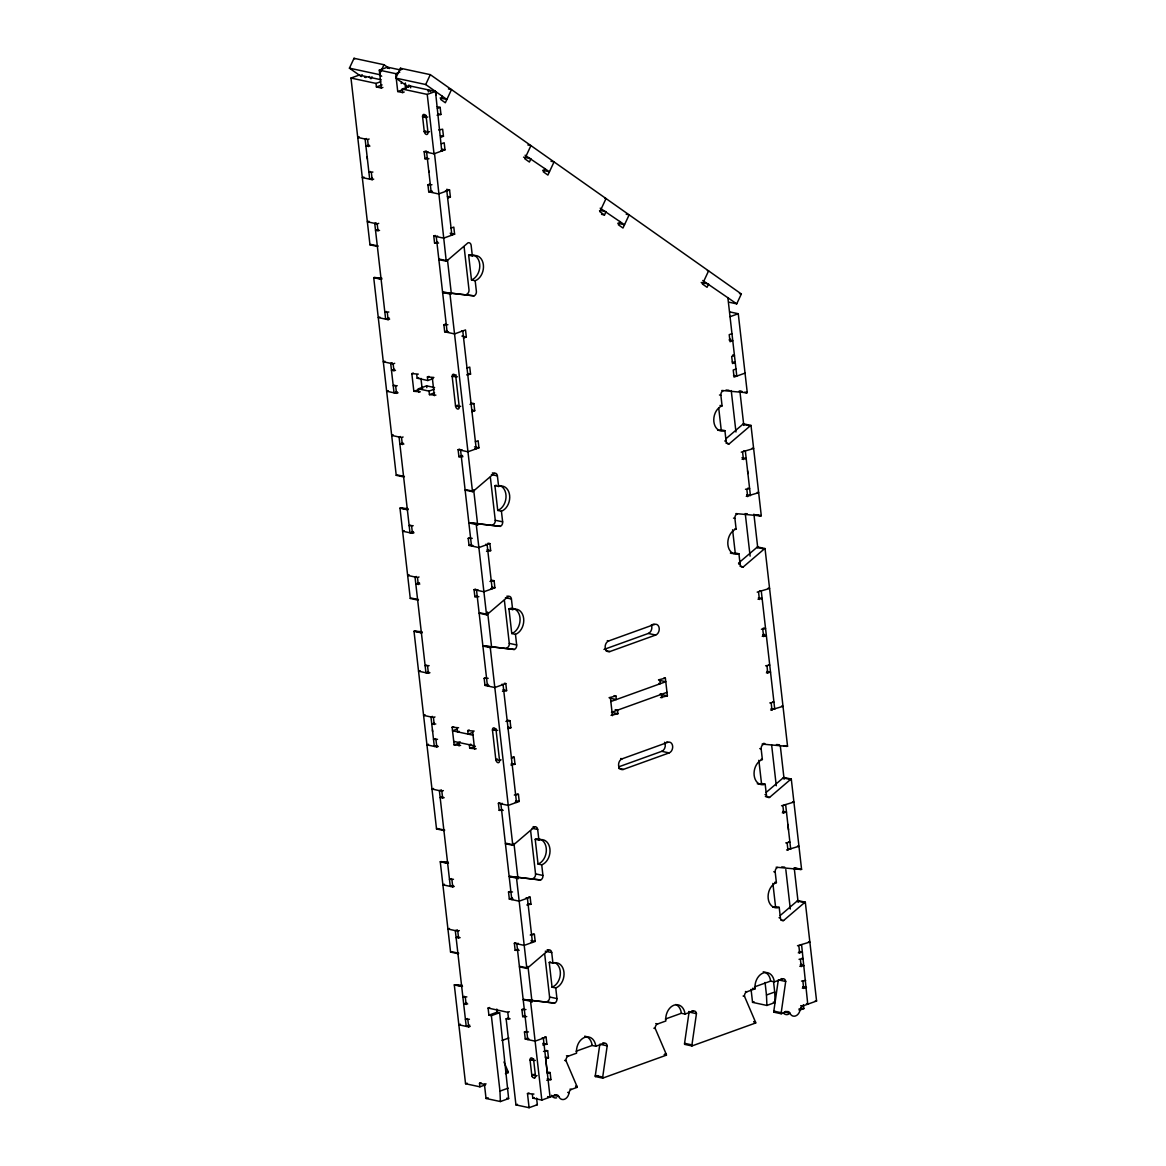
<?xml version="1.0" encoding="UTF-8"?>
<svg xmlns="http://www.w3.org/2000/svg" width="1166" height="1166" viewBox="0 0 1166 1166"><rect width="100%" height="100%" fill="white"/><g stroke="black" fill="none" stroke-linecap="round" stroke-linejoin="round"><path stroke-width="1.5" d="M595.33 1075.489L599.82 1044.24L607.195 1045.829L602.705 1077.078A3.717 2.726 -77.9 0 0 602.705 1078.127L595.33 1076.539A3.717 2.726 -77.9 0 1 595.33 1075.489L602.705 1077.078M778.32 979.877L773.816 1011.126A3.702 2.726 -77.9 0 0 773.83 1012.175L781.205 1013.764A3.702 2.726 -77.9 0 1 781.205 1012.715L785.695 981.466A3.717 2.726 -77.9 0 0 782.546 978.915L774.311 981.889A12.986 9.547 -77.9 0 0 763.278 972.983A12.986 9.547 -77.9 0 0 755.072 988.826L746.838 991.8A3.717 2.726 -77.9 0 0 744.491 996.318L755.466 1021.984A3.717 2.726 -77.9 0 1 755.699 1022.961L691.948 1045.946L684.573 1044.357A3.717 2.726 -77.9 0 1 684.573 1043.308L689.077 1012.059A3.717 2.726 -77.9 0 0 688.946 1011.432M691.948 1045.946A3.717 2.726 -77.9 0 1 691.948 1044.896L696.452 1013.648A3.717 2.726 -77.9 0 0 693.304 1011.097L691.919 1010.805M362.16 74.697L361.3 76.548L349.421 68.167L354.041 58.3L383.993 64.728L389.386 68.532M369.068 77.306L369.447 76.49M372.012 76.81L371.138 78.661L370.22 78.457M349.421 68.167L379.373 74.595L383.993 64.728M408.975 84.958L408.115 86.809L395.784 78.107L400.404 68.24L430.312 74.653L741.343 293.978L736.723 303.845L729.246 302.242M401.162 83.5L401.745 82.261M395.784 78.107L425.692 84.52L430.312 74.653M442.249 96.195L440.719 99.489L445.339 102.754L451.49 89.593L448.414 88.922M544.813 168.531L543.283 171.81L547.903 175.075L554.054 161.914L550.979 161.258M601.539 214.355L604.498 214.981L606.029 211.687L600.126 210.419M619.904 221.467L618.359 224.761L622.979 228.026L629.144 214.865L626.186 214.223M447.015 260.747L439.64 259.173A3.717 2.726 -77.9 0 1 438.868 259.595L446.243 261.184A3.717 2.726 -77.9 0 0 447.015 260.747L467.989 242.82A3.717 2.726 -77.9 0 1 471.137 245.37L472.347 255.966A12.986 9.547 -77.9 0 1 483.38 264.886A12.986 9.547 -77.9 0 1 475.174 280.729L476.384 291.34A3.717 2.726 -77.9 0 1 474.037 295.858L443.401 292.287A3.717 2.726 -77.9 0 0 442.599 292.433L449.989 294.007A3.717 2.726 -77.9 0 1 450.79 293.876M473.279 491.25L465.89 489.662A3.717 2.726 -77.9 0 1 465.132 490.099L472.507 491.673A3.717 2.726 -77.9 0 0 473.279 491.25L494.253 473.309A3.717 2.726 -77.9 0 1 497.401 475.859L498.611 486.47A12.986 9.547 -77.9 0 1 509.629 495.375A12.986 9.547 -77.9 0 1 501.424 511.218L502.633 521.829A3.717 2.726 -77.9 0 1 500.301 526.362L469.665 522.791A3.717 2.726 -77.9 0 0 468.863 522.922L476.253 524.511A3.717 2.726 -77.9 0 1 477.054 524.365M487.301 614.365L479.926 612.791A3.717 2.726 -77.9 0 1 479.153 613.214L486.528 614.803A3.717 2.726 -77.9 0 0 487.301 614.365L508.274 596.438A3.717 2.726 -77.9 0 1 511.422 598.974L512.632 609.585A12.986 9.547 -77.9 0 1 523.665 618.505A12.986 9.547 -77.9 0 1 515.459 634.348L516.669 644.958A3.717 2.726 -77.9 0 1 514.323 649.477L483.701 645.906A3.717 2.726 -77.9 0 0 482.899 646.051L490.274 647.626A3.717 2.726 -77.9 0 1 491.075 647.494M725.806 438.853L742.844 424.278A3.717 2.726 -77.9 0 1 743.616 423.856L751.006 425.43L761.281 515.722A3.717 2.726 -77.9 0 1 760.48 515.868L735.863 513.579M726.024 443.109L729.26 443.794L750.234 425.867A3.717 2.726 -77.9 0 1 751.006 425.43M738.53 563.091L756.88 547.408A3.717 2.726 -77.9 0 1 757.652 546.971L765.027 548.559L787.546 746.225A3.717 2.726 -77.9 0 1 786.744 746.357L762.112 744.083M740.06 566.224L743.281 566.924L764.255 548.982A3.717 2.726 -77.9 0 1 765.027 548.559M513.565 844.869L506.19 843.28A3.717 2.726 -77.9 0 1 505.417 843.718L512.792 845.292A3.717 2.726 -77.9 0 0 513.565 844.869L534.538 826.927A3.717 2.726 -77.9 0 1 537.686 829.478L538.896 840.088A12.986 9.547 -77.9 0 1 549.929 848.994A12.986 9.547 -77.9 0 1 541.724 864.837L542.933 875.447A3.717 2.726 -77.9 0 1 540.587 879.98L509.965 876.409A3.717 2.726 -77.9 0 0 509.148 876.54L516.538 878.129A3.717 2.726 -77.9 0 1 517.34 877.983M527.6 967.984L520.211 966.41A3.717 2.726 -77.9 0 1 519.438 966.833L526.828 968.421A3.717 2.726 -77.9 0 0 527.6 967.984L548.574 950.057A3.717 2.726 -77.9 0 1 551.722 952.593L552.932 963.203A12.986 9.547 -77.9 0 1 563.95 972.123A12.986 9.547 -77.9 0 1 555.745 987.966L556.954 998.577A3.717 2.726 -77.9 0 1 554.608 1003.095L523.986 999.524A3.717 2.726 -77.9 0 0 523.184 999.67L530.559 1001.244A3.717 2.726 -77.9 0 1 531.361 1001.113M766.091 792.472L783.144 777.897A3.717 2.726 -77.9 0 1 783.916 777.474L791.291 779.048L801.581 869.34A3.717 2.726 -77.9 0 1 800.78 869.486L776.148 867.198M765.392 796.524L769.545 797.413L790.519 779.486A3.717 2.726 -77.9 0 1 791.291 779.048M780.127 915.587L797.165 901.027A3.717 2.726 -77.9 0 1 797.938 900.589L805.312 902.178L816.579 1001.011L802.543 1006.069L800.692 1005.675M780.812 919.945L783.567 920.542L804.555 902.601A3.717 2.726 -77.9 0 1 805.312 902.178M534.713 1077.923L535.325 1077.326A2.099 1.297 70.2 0 0 535.5 1076.145L533.766 1060.987A2.784 1.72 70.1 0 0 531.623 1057.926A2.784 1.72 70.1 0 0 530.078 1060.186L531.813 1075.358A2.099 1.297 70.2 0 0 532.264 1076.67M369.972 244.831A3.717 2.726 -77.9 0 0 370.744 244.408L378.134 245.982A3.717 2.726 -77.9 0 1 377.361 246.42L369.972 244.831L350.981 78.049L359.215 75.076L381.122 79.769M382.885 87.45L381.34 88.004L379.3 70.149L387.549 67.176L400.871 70.033M379.3 70.149L395.697 73.662L399.821 72.175M350.981 78.049L376.006 83.413L380.641 81.751M376.006 83.413L376.414 86.954L382.084 84.914M404.208 92.027L402.664 92.58L402.255 89.039L410.49 86.065L435.486 91.429L441.739 151.012M395.697 73.662L397.737 91.531L402.882 89.665M402.255 89.039L427.237 94.402L435.486 91.429L435.909 95.146M437.41 108.394L440.165 107.403L440.967 114.472L437.075 115.215M359.288 136.888L357.743 137.442L367.582 139.556L369.126 139.002M422.588 116.687A2.784 1.72 70.2 0 1 424.118 114.428A2.784 1.72 70.2 0 1 426.275 117.489L427.966 132.37L424.278 131.583L422.588 116.687L426.188 115.39M426.027 115.609L422.602 116.848L426.29 117.635M366.503 138.535L365.118 139.031L369.695 179.17L372.45 178.179M426.275 117.489L427.82 116.921M369.024 144.992L365.935 146.1L369.928 146.071M424.278 131.583L425.809 130.869M429.496 131.656L427.951 132.21A2.784 1.72 70.2 0 1 426.406 134.469A2.784 1.72 70.2 0 1 424.264 131.423M440.704 137.267L443.459 136.276L442.643 129.207L438.751 129.951M441.448 143.753L444.188 142.762L445.004 149.831L434.014 153.795L424.162 151.682L424.978 158.751L428.986 158.722M424.162 151.682L426.231 150.939M370.438 171.533L368.893 172.102L372.901 172.072M428.009 151.711L426.625 152.207L431.201 192.346L432.571 191.851M363.865 177.028L362.32 177.582L372.158 179.695L373.703 179.141M424.978 158.751L427.543 157.833M447.627 198.031L450.382 197.039L449.566 189.971L438.576 193.935L428.738 191.822L427.937 184.753L429.482 184.199M431.945 184.724L427.937 184.753M428.738 191.822L431.828 190.714M368.893 221.234L367.348 221.788L377.186 223.901L378.731 223.347M376.108 222.881L374.738 223.376L385.64 319.149L389.08 317.91M378.119 229.513L375.539 230.445L379.548 230.416M451.053 228.084L453.807 227.108L454.609 234.177L443.619 238.141L433.781 236.028L434.583 243.096L438.591 243.067M433.781 236.028L435.326 235.474M437.614 236.057L436.244 236.552L447.146 332.325L448.531 331.829M434.583 243.096L437.673 241.989M386.383 311.511L384.838 312.065L388.846 312.036M379.81 317.006L378.265 317.56L388.103 319.673L389.648 319.12M463.572 338.009L466.327 337.018L465.525 329.949L454.536 333.913L444.683 331.8L443.882 324.731L445.427 324.163M447.89 324.702L443.882 324.731M444.683 331.8L447.263 330.867M384.838 361.212L383.293 361.766L393.146 363.879L394.691 363.311M392.228 362.786L390.683 363.34L394.035 392.811L397.125 391.703M394.574 369.301L391.485 370.424L395.493 370.394M420.314 391.805L413.857 391.31L411.831 373.63L413.376 373.076M411.831 373.63L418.303 374.126M394.778 385.188L393.234 385.742L397.242 385.713M416.758 374.68L417.166 378.221L418.711 377.667M388.205 390.668L386.66 391.237L396.498 393.336L398.043 392.782M432.965 378.644L427.82 380.51L427.412 376.968L428.957 376.414M427.412 376.968L433.883 377.463M466.998 368.062L469.752 367.071L470.554 374.14L466.662 374.884M418.769 392.359L418.361 388.832L426.61 385.859L434.612 387.564M456.314 375.044L452.189 376.531L455.542 406.001A2.784 1.72 70.2 0 0 457.684 409.047A2.784 1.72 70.2 0 0 459.229 406.788L460.774 406.234M413.857 391.31L419.002 389.459M420.547 388.89L422.704 388.467M457.422 376.764L452.189 376.531A2.784 1.72 70.2 0 1 453.734 374.271A2.784 1.72 70.2 0 1 455.877 377.318L459.229 406.788L455.542 406.001L457.611 405.258M418.361 388.832L429.03 391.12L434.175 389.255M429.03 391.12L429.438 394.647L434.583 392.796M429.438 394.647L435.895 395.143M471.968 411.671L474.722 410.694L473.921 403.611L470.015 404.354M393.234 434.874L391.689 435.428L401.527 437.541L403.086 436.988M730.033 316.7L738.267 313.727L747.26 392.607A3.717 2.726 -77.9 0 1 746.459 392.738L721.827 390.464M400.448 436.521L399.078 437.017L409.98 532.789L413.42 531.55M402.97 442.978L399.88 444.086L403.888 444.057M731.957 333.665L729.216 334.657L730.018 341.725L732.773 340.734L729.085 339.947M729.581 339.598L730.601 339.219M475.393 441.739L478.147 440.748L478.949 447.817L467.96 451.781L458.121 449.668L458.923 456.737L462.931 456.708M458.121 449.668L459.666 449.114M461.955 449.697L460.585 450.193L471.487 545.965L472.871 545.469M458.923 456.737L462.538 455.44M735.994 369.024L733.239 370.016L734.055 377.084L745.045 373.12M410.724 525.152L409.179 525.72L413.187 525.691M404.15 530.647L402.605 531.2L412.443 533.314L413.988 532.76M486.543 551.358L490.667 550.658L489.866 543.589L478.876 547.554L469.038 545.44L468.222 538.371L469.767 537.817M472.23 538.342L468.222 538.371M469.038 545.44L471.603 544.507M741.255 452.146L753.63 448.487L752.245 448.181M409.193 574.853L407.648 575.406L417.486 577.52L419.031 576.966M416.393 576.5L415.023 576.995L425.94 672.767L428.68 671.776M742.057 459.215L746.196 458.53L742.042 457.64M419.439 582.767L415.825 584.064L419.833 584.035M478.876 596.686L474.868 596.715L474.066 589.646L483.905 591.76L494.894 587.795L494.093 580.712L489.968 581.411M745.482 489.283L749.607 488.583L747.77 488.19M474.066 589.646L475.611 589.092M477.9 589.675L476.53 590.171L487.446 685.943L488.816 685.448M746.284 496.352L758.658 492.679L757.273 492.387M474.868 596.715L477.448 595.782M426.669 665.13L425.124 665.684L429.132 665.655M420.095 670.625L418.55 671.179L428.388 673.292L429.933 672.724M502.488 691.336L506.612 690.636L505.811 683.567L494.821 687.532L484.983 685.419L484.167 678.35L485.726 677.781M488.175 678.32L484.167 678.35M484.983 685.419L488.073 684.296M607.311 640.644L608.696 640.936L654.49 624.422A5.568 4.096 -77.9 0 1 659.213 628.241A5.568 4.096 -77.9 0 1 655.7 635.033L609.905 651.546L605.752 650.657M757.2 592.124L769.575 588.451L768.19 588.16M603.959 649.447L648.311 633.459L655.7 635.033M425.138 714.831L423.593 715.385L433.431 717.484L434.976 716.93M432.513 716.405L430.968 716.959L434.32 746.429L436.9 745.497M758.002 599.193L762.141 598.493L758.454 597.706M434.35 723.109L431.77 724.042L435.778 723.999M460.599 745.424L454.142 744.928L452.131 727.249L453.676 726.695M452.131 727.249L458.588 727.744M457.261 729.085L452.539 730.79L473.046 735.178M435.588 738.617L433.519 739.361L437.527 739.331M458.996 731.286L457.451 731.84L457.043 728.298M428.49 744.287L426.945 744.855L436.521 828.953L443.911 830.527A3.717 2.726 -77.9 0 0 444.683 830.105L437.294 828.516A3.717 2.726 -77.9 0 1 436.521 828.953M472.74 732.452L468.105 734.128L467.712 730.586L469.257 730.033M467.712 730.586L474.168 731.082M422.077 631.768L414.805 631.141A3.717 2.726 -77.9 0 0 414.003 631.287L426.945 744.855L436.784 746.954L438.329 746.4M508.099 728.75L510.854 727.759L510.038 720.69L505.913 721.39M761.427 629.246L765.566 628.561L763.249 628.066M460.206 741.882L458.661 742.45L459.054 745.978M496.089 728.852L492.475 730.149L495.827 759.62A2.784 1.72 70.2 0 0 497.984 762.666A2.784 1.72 70.2 0 0 499.529 760.407L501.074 759.853M454.142 744.928L458.777 743.252M497.707 730.382L492.475 730.149A2.784 1.72 70.2 0 1 494.02 727.89A2.784 1.72 70.2 0 1 496.162 730.936L499.529 760.407L495.827 759.62L497.372 759.051M763.191 634.654L764.226 634.275M762.243 636.315L766.368 635.63L762.681 634.843M470.86 744.17L469.315 744.724L469.723 748.266L476.194 748.761M469.723 748.266L475.393 746.225M609.046 697.691L615.925 696.015L616.333 699.542L610.328 698.259M658.499 679.865L665.378 678.175L667.389 695.854L660.51 697.545M610.838 701.524L665.786 681.716L659.227 680.303M612.048 712.135L666.996 692.327M611.057 715.37L617.936 713.694L617.543 710.152L615.225 709.657M511.451 758.221L514.206 757.23L515.008 764.298L510.883 764.998M765.596 665.786L769.72 665.101L768.569 664.853M433.533 788.493L431.988 789.047L441.827 791.16L443.371 790.606M441.418 789.892L439.363 790.635L450.28 886.408L453.02 885.417M766.397 672.869L770.537 672.17L766.834 671.383M442.745 796.772L440.165 797.704L444.173 797.675M503.216 810.326L499.208 810.355L498.407 803.287L508.245 805.4L519.234 801.436L518.433 794.367L514.308 795.052M769.822 702.923L773.962 702.224L772.577 701.932M498.407 803.287L499.952 802.733M620.749 758.512L622.134 758.818L667.914 742.305A5.568 4.096 -77.9 0 1 672.651 746.123A5.568 4.096 -77.9 0 1 669.124 752.915L623.329 769.429L618.723 768.438M502.24 803.316L500.87 803.811L511.787 899.584L513.157 899.088M770.624 709.992L782.998 706.334L781.614 706.028M618.811 766.805L661.749 751.327L669.124 752.915M499.208 810.355L501.788 809.437M451.534 878.596L449.464 879.339L453.472 879.31M444.435 884.265L442.891 884.819L452.729 886.932L454.274 886.379M526.828 904.976L530.953 904.277L530.151 897.208L519.162 901.172L509.323 899.059L508.522 891.99L510.067 891.436M512.515 891.961L508.522 891.99M509.323 899.059L512.413 897.951M781.541 805.764L793.915 802.091L792.53 801.8M449.478 928.471L447.933 929.025L457.772 931.138L459.317 930.57M457.378 929.87L455.308 930.614L466.225 1026.371L469.665 1025.147M782.342 812.833L786.482 812.148L782.794 811.347M458.69 936.75L456.11 937.683L460.118 937.653M519.176 950.305L515.168 950.334L514.352 943.265L524.204 945.378L535.194 941.414L534.378 934.33L530.253 935.03M785.767 842.901L789.907 842.202L788.522 841.91M514.352 943.265L515.897 942.711M518.185 943.294L516.815 943.79L527.732 1039.562L529.102 1039.066M786.584 849.97L798.958 846.297L797.573 846.006M515.168 950.334L518.258 949.226M464.418 996.347L462.873 996.915L466.866 996.886M466.764 1002.862L463.674 1003.984L467.683 1003.955M485.581 1084.759L479.911 1086.814L479.503 1083.272L484.429 1084.322L486.033 1098.474L500.389 1101.549L508.638 1098.576L499.616 1012.7L491.367 1015.673L488.904 1015.149L488.102 1008.065L489.647 1007.511M467.479 1018.559L465.423 1019.303L469.417 1019.273M460.395 1024.244L458.836 1024.797L468.688 1026.911L470.233 1026.342M488.904 1015.149L497.153 1012.175L499.616 1012.7M488.102 1008.065L507.778 1012.292L509.338 1011.724M526.726 1016.606L522.718 1016.635L521.916 1009.567L523.461 1009.013M525.924 1009.537L521.916 1009.567M536.579 1098.095L537.337 1104.727L529.087 1107.7L515.94 1104.887L506.131 1018.836L508.711 1017.903M506.131 1018.836L510.14 1018.807M522.718 1016.635L525.298 1015.703M542.773 1044.94L546.912 1044.255L546.096 1037.186L535.107 1041.136L525.268 1039.037L524.467 1031.968L526.012 1031.4M502.021 1040.466L508.886 1037.988M528.475 1031.925L524.467 1031.968M525.268 1039.037L527.848 1038.104M797.486 945.743L809.86 942.07L808.475 941.778M798.302 952.811L802.427 952.112L799.191 951.427M546.81 1080.314L550.935 1079.614L550.133 1072.545L547.35 1073.536L545.673 1058.815L548.457 1057.81L547.641 1050.741L543.516 1051.426M799.031 959.297L803.17 958.598L801.785 958.306M533.693 1058.888L530.078 1060.186L535.311 1060.419M462.363 985.387L455.104 984.76A3.717 2.726 -77.9 0 0 454.303 984.906L465.555 1083.739L467.1 1083.17M801.829 964.326L800.284 964.88L804.001 965.667L799.847 966.366M505.417 1073.609L508.318 1072.56A3.717 2.726 -77.9 0 0 508.085 1071.583L503.96 1061.964M479.503 1083.272L481.048 1082.718M484.429 1084.322L485.974 1083.768M576.091 1051.236L592.124 1045.465L595.811 1046.252L604.046 1043.278A3.717 2.726 -77.9 0 1 607.195 1045.829M665.334 1019.055L681.367 1013.283L685.054 1014.07L693.304 1011.097M754.591 986.873L770.624 981.102L774.311 981.889M566.487 1055.769L568.338 1056.163L576.572 1053.189A12.986 9.547 -77.9 0 1 584.778 1037.346A12.986 9.547 -77.9 0 1 595.811 1046.252M655.744 1023.588L657.58 1023.981L665.83 1021.008A12.986 9.547 -77.9 0 1 674.035 1005.165A12.986 9.547 -77.9 0 1 685.054 1014.07M533.139 1074.425L531.754 1074.921L535.442 1075.708M531.813 1075.358L534.378 1074.425M535.5 1076.145L537.045 1075.591M801.523 981.102L805.677 980.402M500.389 1101.549L499.966 1091.114L508.201 1088.14M751.064 989.336L752.551 1002.366L766.907 1005.456L766.47 995.006L774.72 992.033L773.641 982.603M486.033 1098.474L488.102 1097.731M752.551 1002.366L754.096 1001.813M802.325 988.17L806.449 987.485L802.762 986.684M766.907 1005.456L775.142 1002.483L774.72 992.033M529.087 1107.7L527.484 1093.562L529.029 1092.994M527.484 1093.562L533.941 1094.058M532.396 1094.612L532.804 1098.139L534.349 1097.585M515.94 1104.887L517.485 1104.319M595.33 1076.539L597.983 1075.591M773.83 1012.175L775.638 1011.534M532.804 1098.139L541.826 1100.077L555.861 1095.02A3.717 2.726 -77.9 0 1 558.718 1096.448A7.419 5.451 -77.9 0 0 564.446 1099.29A7.419 5.451 -77.9 0 0 569.081 1092.702A3.717 2.726 -77.9 0 1 571.398 1089.408L577.199 1087.324A3.702 2.711 -77.9 0 0 576.966 1086.348L565.991 1060.681A3.717 2.726 -77.9 0 1 568.338 1056.163M602.705 1078.127L666.442 1055.143A3.717 2.726 -77.9 0 0 666.223 1054.166L655.234 1028.499A3.717 2.726 -77.9 0 1 657.58 1023.981M781.205 1013.764L786.992 1011.68A3.717 2.726 -77.9 0 1 789.863 1013.094A7.419 5.451 -77.9 0 0 795.576 1015.95A7.419 5.451 -77.9 0 0 800.226 1009.362A3.717 2.726 -77.9 0 1 802.543 1006.069M799.206 1010.295L803.84 1008.634L803.389 1004.655M446.243 261.184L434.524 153.606M396.236 475.334A3.717 2.726 -77.9 0 0 397.008 474.897L404.383 476.486A3.717 2.726 -77.9 0 1 403.625 476.909L396.236 475.334L373.718 277.668A3.717 2.726 -77.9 0 1 374.519 277.523L381.778 278.149M443.401 292.287L474.037 295.858M725.995 390.042L728.91 390.289M745.846 513.667L747.289 513.783M410.272 598.45A3.717 2.726 -77.9 0 0 411.03 598.027L418.419 599.601A3.717 2.726 -77.9 0 1 417.647 600.038L410.272 598.45L399.982 508.157A3.717 2.726 -77.9 0 1 400.783 508.026L408.042 508.638M469.665 522.791L500.301 526.362M483.701 645.906L514.323 649.477M763.38 743.412L764.838 743.544M776.454 744.535L779.369 744.783M781.774 866.906L784.674 867.154M450.557 952.068A3.717 2.726 -77.9 0 0 451.329 951.645L458.704 953.22A3.717 2.726 -77.9 0 1 457.932 953.657L450.557 952.068L440.267 861.776A3.717 2.726 -77.9 0 1 441.069 861.645L448.342 862.257M509.965 876.409L540.587 879.98M523.986 999.524L554.608 1003.095M364.521 77.233L365.905 77.539M405.039 86.138L408.115 86.809M440.107 98.017L446.884 99.46L425.692 84.52M376.414 86.954L381.34 88.004M397.737 91.531L402.664 92.58M437.206 106.762L440.165 107.403M438.022 113.831L440.967 114.472M527.863 144.948L530.938 145.619L524.787 158.78L529.408 162.03L530.953 158.751L523.563 157.162M440.5 135.65L443.459 136.276M525.094 155.224L549.434 171.781L542.671 170.338M442.045 149.204L445.004 149.831M441.025 150.56L442.249 150.822M604.804 198.293L606.029 198.555L599.878 211.716L604.498 214.981M600.184 208.175L624.524 224.732L617.761 223.274M446.622 189.344L449.566 189.971M445.441 190.67L446.826 190.962L451.869 235.168L450.63 234.905M447.423 196.413L450.382 197.039M707.368 270.614L708.593 270.891L702.442 284.052L707.062 287.302L708.593 284.023L702.69 282.755M702.748 280.496L736.723 303.845M739.463 293.57L741.343 293.978M450.178 233.229L454.609 234.177M475.174 280.729L471.472 279.927L468.659 255.179L472.347 255.966M729.945 311.949L738.267 313.727M374.519 277.523L381.894 279.111A3.717 2.726 -77.9 0 0 381.093 279.242L373.718 277.668M732.598 355.076L734.449 355.47L731.694 356.461L732.51 363.53L735.25 362.539L732.306 361.912M733.516 375.394L736.795 376.093L727.861 297.592M461.547 330.678L462.771 330.94L476.209 448.808L474.97 448.546M740.804 391.222L742.188 391.514M745.876 392.315L747.26 392.607M739.084 391.164L742.305 391.849M744.608 392.344L746.459 392.738M461.896 336.07L466.327 337.018M719.48 394.983L720.865 395.289L722.075 405.885A12.986 9.547 -77.9 0 0 713.869 421.728A12.986 9.547 -77.9 0 0 724.902 430.648L726.112 441.258A3.717 2.726 -77.9 0 0 729.26 443.794M720.005 405.447L722.075 405.885M742.844 424.278L750.234 425.867M467.61 373.514L470.554 374.14M717.673 430.269A12.986 9.547 -77.9 0 0 721.2 429.846L724.902 430.648M724.727 440.952L726.112 441.258M417.166 378.221L427.82 380.51M743.544 451.053L745.38 451.446L750.423 495.652L746.736 494.865M470.962 402.984L473.921 403.611M471.764 410.053L474.722 410.694M474.518 446.87L478.949 447.817M756.676 514.745L761.281 515.722M755.408 514.774L760.48 515.868M733.516 518.112L734.901 518.404L736.11 529.014A12.986 9.547 -77.9 0 0 727.905 544.857A12.986 9.547 -77.9 0 0 738.923 553.763L740.133 564.373A3.717 2.726 -77.9 0 0 743.281 566.924M492.402 472.915L494.253 473.309M491.411 474.577L497.401 475.859M734.944 528.766L736.11 529.014M501.424 511.218L497.736 510.431L494.923 485.683L498.611 486.47M756.88 547.408L764.255 548.982M730.353 553.092A12.986 9.547 -77.9 0 0 735.236 552.976L738.923 553.763M738.748 564.082L740.133 564.373M490.347 477.156L495.259 520.255L502.633 521.829M400.783 508.026L408.158 509.6A3.717 2.726 -77.9 0 0 407.357 509.746L399.982 508.157M759.489 591.031L761.325 591.424L774.763 709.292L771.076 708.505M488.015 543.196L489.866 543.589M485.726 544.289L487.111 544.58L492.154 588.786L490.915 588.524M486.98 549.871L490.667 550.658M491.323 580.129L494.093 580.712M491.673 587.096L494.894 587.795M653.106 624.131L654.49 624.422M506.889 596.147L508.274 596.438M505.432 597.692L511.422 598.974M515.459 634.348L511.772 633.546L508.944 608.798L512.632 609.585M504.382 600.271L509.28 643.37L516.669 644.958M663.993 677.883L665.378 678.175M414.805 631.141L422.194 632.73A3.717 2.726 -77.9 0 0 421.392 632.861L414.003 631.287M658.907 683.393L660.291 683.699L659.883 680.157M660.116 694.003L661.501 694.309L661.894 697.836M660.481 694.382L667.389 695.854M614.074 695.621L615.925 696.015M504.426 683.261L505.811 683.567M501.832 684.296L503.056 684.559L516.494 802.427L515.27 802.164M784.776 745.628L787.546 746.225M783.523 745.672L786.744 746.357M611.48 712.309L617.936 713.694M502.925 689.849L506.612 690.636M759.78 748.601L761.165 748.907L762.36 759.503A12.986 9.547 -77.9 0 0 754.154 775.346A12.986 9.547 -77.9 0 0 765.188 784.266L766.397 794.877A3.717 2.726 -77.9 0 0 769.545 797.413M761.209 759.255L762.36 759.503M666.529 741.999L667.914 742.305M783.144 777.897L790.519 779.486M507.735 720.194L510.038 720.69M507.618 727.074L510.854 727.759M757.288 783.771A12.986 9.547 -77.9 0 0 761.5 783.465L765.188 784.266M765.013 794.571L766.397 794.877M784.295 804.773L785.68 805.065L790.708 849.271L787.633 848.615M453.749 741.401L474.256 745.788M512.821 756.938L514.206 757.23M511.32 763.511L515.008 764.298M517.048 794.061L518.433 794.367M516.013 800.736L519.234 801.436M795.576 868.058L798.346 868.655M800.197 869.049L801.581 869.34M794.323 868.102L798.01 868.889M799.395 869.18L800.78 869.486M773.801 871.731L775.186 872.022L776.396 882.633A12.986 9.547 -77.9 0 0 768.19 898.476A12.986 9.547 -77.9 0 0 779.209 907.381L780.418 917.992A3.717 2.726 -77.9 0 0 783.567 920.542M533.154 826.636L534.538 826.927M532.162 828.297L537.686 829.478M774.778 882.283L776.396 882.633M541.724 864.837L538.036 864.05L535.209 839.301L538.896 840.088M797.165 901.027L804.555 902.601M772.694 907.061A12.986 9.547 -77.9 0 0 775.521 906.594L779.209 907.381M779.034 917.7L780.418 917.992M530.632 830.775L535.544 873.873L542.933 875.447M441.069 861.645L448.458 863.219A3.717 2.726 -77.9 0 0 447.657 863.365L440.267 861.776M800.386 944.781L801.625 945.043L807.717 1003.853M528.766 896.916L530.151 897.208M526.026 897.907L527.411 898.199L532.439 942.405L531.215 942.143M527.732 903.592L530.953 904.277M781.162 978.624L782.546 978.915M778.786 979.979L785.695 981.466M532.993 934.039L534.378 934.33M815.34 1000.749L816.579 1001.011M531.04 940.525L535.194 941.414M752.609 988.302L755.072 988.826M806.493 1003.591L808.33 1003.984M745.453 991.508L746.838 991.8M547.189 949.751L548.574 950.057M545.265 951.208L551.722 952.593M773.35 1002.09L775.142 1002.483M801.377 1008.094L803.84 1008.634M743.106 996.026L744.491 996.318M798.841 1009.071L800.226 1009.362M785.622 1011.374L786.992 1011.68M784.324 1011.913L789.863 1013.094M555.745 987.966L552.057 987.165L549.244 962.416L552.932 963.203M773.816 1011.126L781.205 1012.715M753.63 1021.591L755.466 1021.984M754.315 1022.669L755.699 1022.961M689.077 1012.059L696.452 1013.648M544.668 953.89L549.58 996.988L556.954 998.577M455.104 984.76L462.479 986.349A3.717 2.726 -77.9 0 0 461.678 986.48L454.303 984.906M653.849 1028.208L655.234 1028.499M684.573 1043.308L691.948 1044.896M664.839 1053.875L666.223 1054.166M664.139 1054.647L666.442 1055.143M602.662 1042.987L604.046 1043.278M544.711 1036.88L546.096 1037.186M542.117 1037.9L543.356 1038.177L550.06 1097.104L547.626 1096.579M542.758 1043.366L546.912 1044.255M546.256 1050.435L547.641 1050.741M564.606 1060.39L565.991 1060.681M545.222 1057.11L548.457 1057.81M548.282 1072.152L550.133 1072.545M547.248 1078.827L550.935 1079.614M506.7 1071.292L508.085 1071.583M575.581 1086.056L576.966 1086.348M506.467 1072.166L508.318 1072.56M575.815 1087.033L577.199 1087.324M570.014 1089.117L571.398 1089.408M567.696 1092.411L569.081 1092.702M554.477 1094.728L555.861 1095.02M554.112 1095.457L558.718 1096.448M465.555 1083.739L479.911 1086.814M506.831 1098.197L508.638 1098.576M536.506 1104.552L537.337 1104.727M400.404 68.24L401.935 69.319M430.648 91.633L428.111 89.84L428.345 91.968M599.513 210.725L600.388 211.338M701.218 282.434L703.623 284.125M379.373 74.595L381.69 76.227M354.041 58.3L354.785 58.825M532.264 1076.67L533.037 1077.559A3.338 2.07 70.2 0 0 534.713 1077.909M747.581 470.787L747.902 473.556M787.881 824.406L788.508 829.93M434.014 153.795L427.237 94.402M428.724 170.659L428.913 172.276M432.44 729.858L432.644 731.694M739.9 391.222L743.791 425.43M753.906 514.148L757.754 547.86M780.273 745.526L784.106 779.252M794.206 867.839L798.142 902.382M742.64 452.437L743.442 459.521M746.867 489.574L747.668 496.643M758.585 592.415L759.387 599.484M762.812 629.553L763.613 636.621M766.98 666.092L767.782 673.161M771.207 703.215L772.009 710.283M782.925 806.056L783.727 813.139M787.152 843.193L787.968 850.262M798.87 946.034L799.687 953.103M800.415 959.589L801.217 966.658M802.908 981.393L803.709 988.462M731.242 390.581L735.965 432.003M745.263 513.565L750.117 556.153M771.63 744.957L776.279 785.767M785.826 869.574L790.315 909.057M718.737 408.187L721.2 429.846M732.583 529.772L735.236 552.976M758.847 760.261L761.5 783.465M772.883 883.391L775.521 906.594M765.042 982.442L766.47 995.006M610.43 697.997L612.442 715.676M464.083 246.653L468.994 289.751A3.717 2.726 -77.9 0 1 466.648 294.284M447.511 260.178L451.359 293.89M473.673 489.793L477.71 525.283M487.592 612.019L491.644 647.509M513.958 843.412L518.01 878.902M527.979 966.395L532.046 1002.192M449.989 294.007L472.507 491.673M476.253 524.511L486.528 614.803M490.274 647.626L512.792 845.292M516.538 878.129L526.828 968.421M530.559 1001.244L541.826 1100.077M410.49 86.065L410.694 87.844M405.345 82.975L405.972 88.558M507.778 1012.292L508.595 1019.361M432.338 378.017L434.35 395.697M472.624 731.636L474.635 749.315M426.61 385.859L426.814 387.622M496.803 1009.071L497.153 1012.175M387.549 67.176L387.666 68.298M420.955 378.396L422.092 388.336M491.367 1015.673L499.966 1091.114M367.582 139.556L368.383 146.624M371.356 172.626L372.158 179.695M377.186 223.901L378.003 230.97M387.301 312.605L388.103 319.673M393.146 363.879L393.948 370.948M395.697 386.267L396.498 393.336M401.527 437.541L402.343 444.61M411.642 526.245L412.443 533.314M417.486 577.52L418.288 584.589M427.587 666.209L428.388 673.292M433.431 717.484L434.233 724.567M435.982 739.885L436.784 746.954M441.827 791.16L442.628 798.229M451.927 879.864L452.729 886.932M457.772 931.138L458.573 938.207M465.321 997.44L466.138 1004.509M467.872 1019.827L468.688 1026.911M367.13 156.594L367.407 159.101M468.659 255.179A12.986 9.547 -77.9 0 1 479.678 264.084A12.986 9.547 -77.9 0 1 471.472 279.927M720.865 395.289A3.717 2.726 -77.9 0 1 723.212 390.756M734.901 518.404A3.717 2.726 -77.9 0 1 737.247 513.871M509.28 643.37A3.717 2.726 -77.9 0 1 506.948 647.902M495.259 520.255A3.717 2.726 -77.9 0 1 492.912 524.773M508.944 608.798A12.986 9.547 -77.9 0 1 519.978 617.703A12.986 9.547 -77.9 0 1 511.772 633.546M499.806 485.566A12.986 9.547 -77.9 0 1 505.986 497.824A12.986 9.547 -77.9 0 1 497.736 510.431M494.923 485.683A12.986 9.547 -77.9 0 1 496.337 485.304M609.905 651.546A5.568 4.096 -77.9 0 1 605.183 647.728A5.568 4.096 -77.9 0 1 608.696 640.936M651.328 624.816A5.568 4.096 -77.9 0 1 648.311 633.459M623.329 769.429A5.568 4.096 -77.9 0 1 618.607 765.61A5.568 4.096 -77.9 0 1 622.134 758.818M664.533 742.261A5.568 4.096 -77.9 0 1 661.749 751.327M761.165 748.907A3.717 2.726 -77.9 0 1 763.497 744.374M775.186 872.022A3.717 2.726 -77.9 0 1 777.533 867.489M549.58 996.988A3.717 2.726 -77.9 0 1 547.233 1001.521M535.544 873.873A3.717 2.726 -77.9 0 1 533.197 878.392M554.783 962.562A12.986 9.547 -77.9 0 1 560.263 975.038A12.986 9.547 -77.9 0 1 552.057 987.165M549.244 962.416A12.986 9.547 -77.9 0 1 550.658 962.037M535.209 839.301A12.986 9.547 -77.9 0 1 546.242 848.207A12.986 9.547 -77.9 0 1 538.036 864.05M556.648 1097.833A7.419 5.451 -77.9 0 1 551.547 1095.282M788.988 1013.997A7.419 5.451 -77.9 0 1 783.173 1012.744M584.734 1036.151A12.986 9.547 -77.9 0 1 592.124 1045.465M763.234 971.788A12.986 9.547 -77.9 0 1 770.624 981.102M675.828 1004.494A12.986 9.547 -77.9 0 1 681.367 1013.283"/></g></svg>
